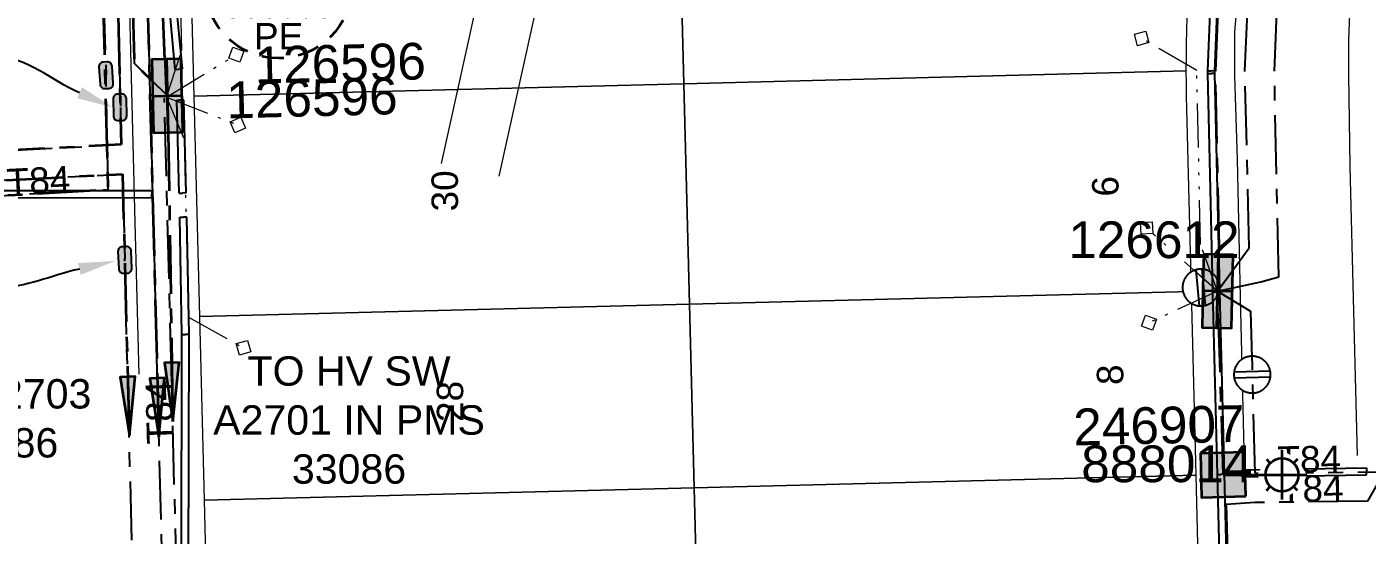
# Model space of a CAD drawing. Header units: metres. Extents: x 293418 to 294566, y 6233478 to 6234177.
# Drawn here: x 293901.6 to 293992.7, y 6233691.3 to 6233725.9 of the extents above; entities that cross this region are included whole.
import ezdxf
from ezdxf import colors
from ezdxf.entities.mleader import LeaderData, LeaderLine
from ezdxf.enums import TextEntityAlignment as Align
from ezdxf.math import Vec2, Vec3

# ---------------------------------------------------------------- set-up
doc = ezdxf.new("R2010")
doc.units = ezdxf.units.M
for name, pattern in [('Cable Exist UG', [7, 4, -1, 1, -1]), ('Dash', [5, 3, -2]), ('PHANTOMX2', [6.6, 3, -0.75, 0.2, -0.75, 0.2, -0.75, 0.2, -0.75])]:
    doc.linetypes.add(name, pattern=pattern)
doc.layers.get('0').update_dxf_attribs({"color": 6})
doc.layers.add('_User Miscellaneous1_Cons Lines', color=6, linetype='Continuous', lineweight=13, transparency=0.7)
doc.layers.add('_User Miscellaneous3_Roads', color=7, linetype='Continuous', lineweight=13, transparency=0.5)
for name, color, linetype, lineweight in [('_User_HV_Exist', 1, 'Continuous', 35), ('_User_LV_Exist', 5, 'Continuous', 35), ('_User_SL_Exist', 4, 'Continuous', 35), ('Cadastre Land Parcels_SP_EXT', 118, 'Continuous', 15), ('Mains_HV_EXT', 13, 'Continuous', 25), ('Mains_LV_EXT', 163, 'Continuous', 25), ('Mains_LV_SL_EXT', 135, 'Continuous', 25), ('Services_SP_EXT', 42, 'PHANTOMX2', 20)]:
    doc.layers.add(name, color=color, linetype=linetype, lineweight=lineweight)
for name, color, linetype in [('Duct_SP_EXT', 30, 'Continuous'), ('Equip_HV_EXT', 7, 'Continuous'), ('Equip_LV_EXT', 7, 'Continuous'), ('Equip_SP_SL_EXT', 7, 'Continuous'), ('Notes', 7, 'Continuous'), ('SupportsUG_SP_LV_EXT', 7, 'Continuous'), ('SupportsUG_SP_LV_SL_EXT', 7, 'Continuous')]:
    doc.layers.add(name, color=color, linetype=linetype)
doc.layers.add('Features_HIDE', color=1, linetype='Continuous', plot=False)
doc.styles.add('COLUMN_LABEL', font='arial.ttf', dxfattribs={"height": 2})
doc.styles.add('iecARIAL', font='arial.ttf', dxfattribs={"height": 2})
doc.styles.add('POLE_LABEL', font='arial.ttf', dxfattribs={"height": 2})
doc.styles.add('SL_LABEL', font='arial.ttf', dxfattribs={"height": 2})
doc.styles.get("Standard").update_dxf_attribs({"font": 'arial.ttf'})

# ---------------------------------------------------------------- blocks, each defined once
blk = doc.blocks.new('SL_LANTERN_EXT')
at = {"flags": 9}
for tag, p in [('LRATECODE', (-7.4, 0)), ('LOUTREACHVOCAB', (-7.2, 0)), ('LOUTREACH', (-7, 0)), ('LANTNUMBER', (-6.6, 0)), ('LNEW', (-6.4, 0)), ('LMASTVOCAB', (-6.2, 0)), ('LMAST', (-6, 0)), ('LLAMPVOCAB', (-5.8, 0)), ('LLAMP', (-5.6, 0)), ('LEXIST', (-5.4, 0)), ('LCHARGE3PERCENT', (-5.2, 0)), ('LCHARGE3', (-5, 0)), ('LCHARGE2PERCENT', (-4.8, 0)), ('LCHARGE2', (-4.6, 0)), ('LCHARGE1PERCENT', (-4.4, 0)), ('LCHARGE1', (-4.2, 0)), ('LCATEGORY', (-4, 0)), ('LBRACKETVOCAB', (-3.8, 0)), ('LBRACKET', (-3.6, 0)), ('LKINGHEIGHT', (-3.4, 0)), ('CREPLACE', (-3.2, 0)), ('CREMOVE', (-3, 0)), ('CNUMBER', (-2.8, 0)), ('CNEW', (-2.6, 0)), ('CEXIST', (-2.4, 0)), ('USAGE', (-2.2, 0)), ('STATE', (-2, 0)), ('OWNED_BY', (-1.8, 0)), ('ORIENTATION', (-1.6, 0)), ('OPERATING_VOLTAGE', (-1.4, 0)), ('NO_PHASES', (-1.2, 0)), ('LANTERN_TYPE', (-1, 0)), ('LANTERN_PURPOSE', (-0.8, 0)), ('CONTROL_TYPE', (-0.6, 0)), ('CONSTRUCTED_VOLTAGE', (-0.4, 0))]:
    blk.add_attdef(tag, text='', height=0.001, rotation=270, dxfattribs=at).set_placement(p, align=Align.MIDDLE_LEFT)
at = {"style": 'SL_LABEL', "flags": 9}
blk.add_attdef('STREET_CODE', text='', height=0.001, rotation=270, dxfattribs=at).set_placement((0.001, 0), align=Align.MIDDLE_LEFT)
at = {"flags": 1}
blk.add_attdef('Z', (0, 0), '', height=0.001, rotation=270, dxfattribs=at)
at = {"width": 0.9}
blk.add_attdef('LNUMBER', text='', height=1, dxfattribs=at).set_placement((7, -1), align=Align.MIDDLE_LEFT)
at = {"flags": 9}
for tag, p in [('LREMOVE', (0, -7.6)), ('LREPLACE', (0, -7.8)), ('LTYPE', (0, -8)), ('LTYPEVOCAB', (0, -8.2)), ('LEGEND', (0, -8.4)), ('SUBURB', (0, -8.6)), ('STREETNAME', (0, -8.8)), ('LOCATION', (0, -9)), ('NOTES', (0, -9.2)), ('MAINTAINED_BY', (0, -9.863))]:
    blk.add_attdef(tag, text='', height=0.001, dxfattribs=at).set_placement(p, align=Align.MIDDLE_LEFT)
blk.add_attdef('OPERATED_BY', (0, -9.607), '', height=0.001, dxfattribs=at)
at = {"layer": 'Features_HIDE', "width": 0.9}
blk.add_attdef('ASSET_NUM', text='', height=1, dxfattribs=at).set_placement((7, 1), align=Align.MIDDLE_LEFT)
blk.add_wipeout([(5.688, 0), (5.061, -1.061), (4, -1.688), (2.939, -1.061), (2.313, 0), (2.939, 1.061), (4, 1.687), (5.061, 1.061)])
for p, q in [((2.939, 1.061), (3.205, 0.795)), ((4, 1.687), (4, 0)), ((5.061, 1.061), (4.795, 0.795)), ((0, 0), (4, 0)), ((2.939, -1.061), (3.205, -0.795)), ((4, 0), (5.688, 0)), ((4, 0), (4, -1.688)), ((5.061, -1.061), (4.795, -0.795))]:
    blk.add_line(p, q)
blk.add_circle((4, 0), 1.125)
blk = doc.blocks.new('CCP_EXT')
at = {"flags": 9}
for tag, p in [('STATE', (0, -1.8)), ('USAGE', (0, -1.2)), ('LEGEND', (0, -1.4)), ('LIFE_SUPPORT', (0, -1.6)), ('NOTES', (0, -2))]:
    blk.add_attdef(tag, text='', height=0.2, dxfattribs=at).set_placement(p, align=Align.MIDDLE_LEFT)
blk.add_wipeout([(0, 0.566), (0.566, 0), (0, -0.566), (-0.566, 0)])
blk.add_lwpolyline([(-0.566, 0), (0, 0.566), (0.566, 0), (0, -0.566), (-0.566, 0)])
at = {"flags": 1}
blk.add_attdef('Z', (0, 0), '', height=0.2, dxfattribs=at)
at = {"flags": 9}
for tag, p in [('CCP_TYPE', (0, 0)), ('OPERATING_VOLTAGE', (0, -0.6)), ('ORIENTATION', (0, -0.8)), ('OWNED_BY', (0, -1)), ('CONSTRUCTED_VOLTAGE', (0, -0.2)), ('NO_PHASES', (0, -0.4))]:
    blk.add_attdef(tag, text='', height=0.2, dxfattribs=at).set_placement(p, align=Align.MIDDLE_LEFT)
blk = doc.blocks.new('LV_UG_LINKS_CLOSED_EXT')
at = {"layer": 'Equip_LV_EXT'}
for tag, flags, p in [('ACTUAL_STATUS', 9, (3, -2)), ('OPERATING_VOLTAGE', 9, (3, -2.6)), ('ORIENTATION', 9, (3, -2.8)), ('CONSTRUCTED_VOLTAGE', 9, (3, -2.2)), ('NO_PHASES', 9, (3, -2.4)), ('STATE', 9, (3, -3)), ('SWITCH_TYPE', 9, (3, -3.2)), ('USAGE', 9, (3, -3.4)), ('NOTES', 9, (3, -3.6)), ('TYPE', 9, (3, -4.6)), ('OWNED_BY', 9, (3, -3.8)), ('OPERATED_BY', 9, (3, -4)), ('MAINTAINED_BY', 9, (3, -4.2)), ('NUMBER_OF_PHASES', 9, (3, -4.4)), ('Z', 1, (3, -4.8))]:
    blk.add_attdef(tag, text='', height=0.2, dxfattribs=dict(at, flags=flags)).set_placement(p, align=Align.MIDDLE_LEFT)
blk.add_wipeout([(4, 1.25), (3.969, 1.25), (3.939, 1.248), (3.908, 1.247), (3.877, 1.244), (3.847, 1.241), (3.817, 1.236), (3.786, 1.232), (3.756, 1.226), (3.726, 1.22), (3.696, 1.213), (3.667, 1.205), (3.637, 1.196), (3.608, 1.187), (3.579, 1.177), (3.55, 1.166), (3.522, 1.155), (3.493, 1.143), (3.466, 1.13), (3.438, 1.117), (3.411, 1.102), (3.384, 1.088), (3.357, 1.072), (3.331, 1.056), (3.306, 1.039), (3.28, 1.022), (3.255, 1.004), (3.231, 0.985), (3.207, 0.966), (3.184, 0.947), (3.161, 0.926), (3.138, 0.905), (3.116, 0.884), (3.095, 0.862), (3.074, 0.839), (3.053, 0.816), (3.034, 0.793), (3.015, 0.769), (2.996, 0.745), (2.978, 0.72), (2.961, 0.694), (2.944, 0.669), (2.928, 0.643), (2.912, 0.616), (2.898, 0.589), (2.883, 0.562), (2.87, 0.534), (2.857, 0.507), (2.845, 0.478), (2.834, 0.45), (2.823, 0.421), (2.813, 0.392), (2.804, 0.363), (2.795, 0.333), (2.787, 0.304), (2.78, 0.274), (2.774, 0.244), (2.768, 0.214), (2.764, 0.183), (2.759, 0.153), (2.756, 0.123), (2.753, 0.092), (2.752, 0.061), (2.75, 0.031), (2.75, 0), (2.75, -0.031), (2.752, -0.061), (2.753, -0.092), (2.756, -0.123), (2.759, -0.153), (2.764, -0.183), (2.768, -0.214), (2.774, -0.244), (2.78, -0.274), (2.787, -0.304), (2.795, -0.333), (2.804, -0.363), (2.813, -0.392), (2.823, -0.421), (2.834, -0.45), (2.845, -0.478), (2.857, -0.507), (2.87, -0.534), (2.883, -0.562), (2.898, -0.589), (2.912, -0.616), (2.928, -0.643), (2.944, -0.669), (2.961, -0.694), (2.978, -0.72), (2.996, -0.745), (3.015, -0.769), (3.034, -0.793), (3.053, -0.816), (3.074, -0.839), (3.095, -0.862), (3.116, -0.884), (3.138, -0.905), (3.161, -0.926), (3.184, -0.947), (3.207, -0.966), (3.231, -0.985), (3.255, -1.004), (3.28, -1.022), (3.306, -1.039), (3.331, -1.056), (3.357, -1.072), (3.384, -1.088), (3.411, -1.102), (3.438, -1.117), (3.466, -1.13), (3.493, -1.143), (3.522, -1.155), (3.55, -1.166), (3.579, -1.177), (3.608, -1.187), (3.637, -1.196), (3.667, -1.205), (3.696, -1.213), (3.726, -1.22), (3.756, -1.226), (3.786, -1.232), (3.817, -1.236), (3.847, -1.241), (3.877, -1.244), (3.908, -1.247), (3.939, -1.248), (3.969, -1.25), (4, -1.25), (4.031, -1.25), (4.061, -1.248), (4.092, -1.247), (4.123, -1.244), (4.153, -1.241), (4.183, -1.236), (4.214, -1.232), (4.244, -1.226), (4.274, -1.22), (4.304, -1.213), (4.333, -1.205), (4.363, -1.196), (4.392, -1.187), (4.421, -1.177), (4.45, -1.166), (4.478, -1.155), (4.507, -1.143), (4.534, -1.13), (4.562, -1.117), (4.589, -1.102), (4.616, -1.088), (4.643, -1.072), (4.669, -1.056), (4.694, -1.039), (4.72, -1.022), (4.745, -1.004), (4.769, -0.985), (4.793, -0.966), (4.816, -0.947), (4.839, -0.926), (4.862, -0.905), (4.884, -0.884), (4.905, -0.862), (4.926, -0.839), (4.947, -0.816), (4.966, -0.793), (4.985, -0.769), (5.004, -0.745), (5.022, -0.72), (5.039, -0.694), (5.056, -0.669), (5.072, -0.643), (5.088, -0.616), (5.102, -0.589), (5.117, -0.562), (5.13, -0.534), (5.143, -0.507), (5.155, -0.478), (5.166, -0.45), (5.177, -0.421), (5.187, -0.392), (5.196, -0.363), (5.205, -0.333), (5.213, -0.304), (5.22, -0.274), (5.226, -0.244), (5.232, -0.214), (5.236, -0.183), (5.241, -0.153), (5.244, -0.123), (5.247, -0.092), (5.248, -0.061), (5.25, -0.031), (5.25, 0), (5.25, 0.031), (5.248, 0.061), (5.247, 0.092), (5.244, 0.123), (5.241, 0.153), (5.236, 0.183), (5.232, 0.214), (5.226, 0.244), (5.22, 0.274), (5.213, 0.304), (5.205, 0.333), (5.196, 0.363), (5.187, 0.392), (5.177, 0.421), (5.166, 0.45), (5.155, 0.478), (5.143, 0.507), (5.13, 0.534), (5.117, 0.562), (5.102, 0.589), (5.088, 0.616), (5.072, 0.643), (5.056, 0.669), (5.039, 0.694), (5.022, 0.72), (5.004, 0.745), (4.985, 0.769), (4.966, 0.793), (4.947, 0.816), (4.926, 0.839), (4.905, 0.862), (4.884, 0.884), (4.862, 0.905), (4.839, 0.926), (4.816, 0.947), (4.793, 0.966), (4.769, 0.985), (4.745, 1.004), (4.72, 1.022), (4.694, 1.039), (4.669, 1.056), (4.643, 1.072), (4.616, 1.088), (4.589, 1.102), (4.562, 1.117), (4.534, 1.13), (4.507, 1.143), (4.478, 1.155), (4.45, 1.166), (4.421, 1.177), (4.392, 1.187), (4.363, 1.196), (4.333, 1.205), (4.304, 1.213), (4.274, 1.22), (4.244, 1.226), (4.214, 1.232), (4.183, 1.236), (4.153, 1.241), (4.123, 1.244), (4.092, 1.247), (4.061, 1.248), (4.031, 1.25)]).dxf.layer = 'Equip_LV_EXT'
for p, q in [((3.792, 1.232), (3.792, -1.232)), ((4.208, 1.232), (4.208, -1.232))]:
    blk.add_line(p, q, dxfattribs=at)
at = {"layer": 'Equip_LV_EXT', "flags": 128}
blk.add_lwpolyline([(4, 1.25), (3.969, 1.25), (3.939, 1.248), (3.908, 1.247), (3.877, 1.244), (3.847, 1.241), (3.817, 1.236), (3.786, 1.232), (3.756, 1.226), (3.726, 1.22), (3.696, 1.213), (3.667, 1.205), (3.637, 1.196), (3.608, 1.187), (3.579, 1.177), (3.55, 1.166), (3.522, 1.155), (3.493, 1.143), (3.466, 1.13), (3.438, 1.117), (3.411, 1.102), (3.384, 1.088), (3.357, 1.072), (3.331, 1.056), (3.306, 1.039), (3.28, 1.022), (3.255, 1.004), (3.231, 0.985), (3.207, 0.966), (3.184, 0.947), (3.161, 0.926), (3.138, 0.905), (3.116, 0.884), (3.095, 0.862), (3.074, 0.839), (3.053, 0.816), (3.034, 0.793), (3.015, 0.769), (2.996, 0.745), (2.978, 0.72), (2.961, 0.694), (2.944, 0.669), (2.928, 0.643), (2.912, 0.616), (2.898, 0.589), (2.883, 0.562), (2.87, 0.534), (2.857, 0.507), (2.845, 0.478), (2.834, 0.45), (2.823, 0.421), (2.813, 0.392), (2.804, 0.363), (2.795, 0.333), (2.787, 0.304), (2.78, 0.274), (2.774, 0.244), (2.768, 0.214), (2.764, 0.183), (2.759, 0.153), (2.756, 0.123), (2.753, 0.092), (2.752, 0.061), (2.75, 0.031), (2.75, 0), (2.75, -0.031), (2.752, -0.061), (2.753, -0.092), (2.756, -0.123), (2.759, -0.153), (2.764, -0.183), (2.768, -0.214), (2.774, -0.244), (2.78, -0.274), (2.787, -0.304), (2.795, -0.333), (2.804, -0.363), (2.813, -0.392), (2.823, -0.421), (2.834, -0.45), (2.845, -0.478), (2.857, -0.507), (2.87, -0.534), (2.883, -0.562), (2.898, -0.589), (2.912, -0.616), (2.928, -0.643), (2.944, -0.669), (2.961, -0.694), (2.978, -0.72), (2.996, -0.745), (3.015, -0.769), (3.034, -0.793), (3.053, -0.816), (3.074, -0.839), (3.095, -0.862), (3.116, -0.884), (3.138, -0.905), (3.161, -0.926), (3.184, -0.947), (3.207, -0.966), (3.231, -0.985), (3.255, -1.004), (3.28, -1.022), (3.306, -1.039), (3.331, -1.056), (3.357, -1.072), (3.384, -1.088), (3.411, -1.102), (3.438, -1.117), (3.466, -1.13), (3.493, -1.143), (3.522, -1.155), (3.55, -1.166), (3.579, -1.177), (3.608, -1.187), (3.637, -1.196), (3.667, -1.205), (3.696, -1.213), (3.726, -1.22), (3.756, -1.226), (3.786, -1.232), (3.817, -1.236), (3.847, -1.241), (3.877, -1.244), (3.908, -1.247), (3.939, -1.248), (3.969, -1.25), (4, -1.25), (4.031, -1.25), (4.061, -1.248), (4.092, -1.247), (4.123, -1.244), (4.153, -1.241), (4.183, -1.236), (4.214, -1.232), (4.244, -1.226), (4.274, -1.22), (4.304, -1.213), (4.333, -1.205), (4.363, -1.196), (4.392, -1.187), (4.421, -1.177), (4.45, -1.166), (4.478, -1.155), (4.507, -1.143), (4.534, -1.13), (4.562, -1.117), (4.589, -1.102), (4.616, -1.088), (4.643, -1.072), (4.669, -1.056), (4.694, -1.039), (4.72, -1.022), (4.745, -1.004), (4.769, -0.985), (4.793, -0.966), (4.816, -0.947), (4.839, -0.926), (4.862, -0.905), (4.884, -0.884), (4.905, -0.862), (4.926, -0.839), (4.947, -0.816), (4.966, -0.793), (4.985, -0.769), (5.004, -0.745), (5.022, -0.72), (5.039, -0.694), (5.056, -0.669), (5.072, -0.643), (5.088, -0.616), (5.102, -0.589), (5.117, -0.562), (5.13, -0.534), (5.143, -0.507), (5.155, -0.478), (5.166, -0.45), (5.177, -0.421), (5.187, -0.392), (5.196, -0.363), (5.205, -0.333), (5.213, -0.304), (5.22, -0.274), (5.226, -0.244), (5.232, -0.214), (5.236, -0.183), (5.241, -0.153), (5.244, -0.123), (5.247, -0.092), (5.248, -0.061), (5.25, -0.031), (5.25, 0), (5.25, 0.031), (5.248, 0.061), (5.247, 0.092), (5.244, 0.123), (5.241, 0.153), (5.236, 0.183), (5.232, 0.214), (5.226, 0.244), (5.22, 0.274), (5.213, 0.304), (5.205, 0.333), (5.196, 0.363), (5.187, 0.392), (5.177, 0.421), (5.166, 0.45), (5.155, 0.478), (5.143, 0.507), (5.13, 0.534), (5.117, 0.562), (5.102, 0.589), (5.088, 0.616), (5.072, 0.643), (5.056, 0.669), (5.039, 0.694), (5.022, 0.72), (5.004, 0.745), (4.985, 0.769), (4.966, 0.793), (4.947, 0.816), (4.926, 0.839), (4.905, 0.862), (4.884, 0.884), (4.862, 0.905), (4.839, 0.926), (4.816, 0.947), (4.793, 0.966), (4.769, 0.985), (4.745, 1.004), (4.72, 1.022), (4.694, 1.039), (4.669, 1.056), (4.643, 1.072), (4.616, 1.088), (4.589, 1.102), (4.562, 1.117), (4.534, 1.13), (4.507, 1.143), (4.478, 1.155), (4.45, 1.166), (4.421, 1.177), (4.392, 1.187), (4.363, 1.196), (4.333, 1.205), (4.304, 1.213), (4.274, 1.22), (4.244, 1.226), (4.214, 1.232), (4.183, 1.236), (4.153, 1.241), (4.123, 1.244), (4.092, 1.247), (4.061, 1.248), (4.031, 1.25)], close=True, dxfattribs=at)
blk = doc.blocks.new('PILLAR_EXT')
blk.add_hatch(color=256).paths.add_polyline_path([(-2.5, 1), (-2.5, -1), (2.5, -1), (2.5, 1)])
for p, q in [((0, 1), (0, -1)), ((-2.5, 0), (2.5, 0))]:
    blk.add_line(p, q)
at = {"ltscale": 10}
blk.add_line((2.5, 0), (-2.5, 0), dxfattribs=at)
blk.add_lwpolyline([(-2.5, -1), (-1.25, -1), (1.25, -1), (2.5, -1), (2.5, 1), (-2.5, 1)], close=True)
at = {"width": 0.9, "flags": 8}
blk.add_attdef('ASSET_NUM', text='', height=2, rotation=90, dxfattribs=at).set_placement((-2, 4), align=Align.MIDDLE_LEFT)
for tag, p, flags in [('OWNED_BY', (0, -0.2), 9), ('STATE', (0, -0.4), 9), ('SUPPORT_TYPE', (0, -0.6), 9), ('USAGE', (0, -0.8), 9), ('LEGEND', (0, -1), 9), ('STREETNAME', (0, -1.8), 9), ('SUBURB', (0, -2), 1), ('LOCATION', (0, -1.2), 9), ('NOTES', (0, -1.4), 9), ('PARENT', (0, -1.6), 9)]:
    blk.add_attdef(tag, p, '', height=0.2, dxfattribs=dict(flags=flags))
blk = doc.blocks.new('HV_STJ_EXT')
h = blk.add_hatch(color=256)
edge = h.paths.add_edge_path()
edge.add_ellipse((-0.586, 0.131), major_axis=(0.226, 0.226), ratio=1, start_angle=44.99996, end_angle=135)
edge.add_line((-0.906, 0.131), (-0.906, -0.131))
edge.add_ellipse((-0.586, -0.131), major_axis=(0.226, 0.226), ratio=1, start_angle=134.99996, end_angle=225)
edge.add_line((-0.586, -0.451), (0.586, -0.451))
edge.add_ellipse((0.586, -0.131), major_axis=(-0.226, 0.226), ratio=1, start_angle=134.99996, end_angle=225)
edge.add_line((0.906, -0.131), (0.906, 0.131))
edge.add_ellipse((0.586, 0.131), major_axis=(-0.226, 0.226), ratio=1, start_angle=224.99996, end_angle=315)
edge.add_line((0.586, 0.451), (-0.586, 0.451))
blk.add_lwpolyline([(-0.906, 0.131), (-0.906, -0.131, 0.414214), (-0.586, -0.451), (0.586, -0.451, 0.414214), (0.906, -0.131), (0.906, 0.131, 0.414214), (0.586, 0.451), (-0.586, 0.451, 0.414214)], format="xyb", close=True)
for tag, flags, p in [('ORIENTATION', 9, (1.5, 0)), ('Z', 1, (1.5, -0.8)), ('USAGE', 9, (1.5, -0.2)), ('LEGEND', 9, (1.5, -0.4)), ('NOTES', 9, (1.5, -0.6))]:
    blk.add_attdef(tag, text='', height=0.2, dxfattribs=dict(flags=flags)).set_placement(p, align=Align.MIDDLE_LEFT)
blk = doc.blocks.new('*U529')
h = blk.add_hatch(color=256)
h.dxf.hatch_style = 1
h.paths.add_polyline_path([(0.122, -3.998), (0.5, 0.015), (-0.5, -0.015)])
blk.add_line((0.015, -0.5), (0.122, -3.998))
at = {"flags": 128}
blk.add_lwpolyline([(0.122, -3.998), (0.5, 0.015), (-0.5, -0.015)], close=True, dxfattribs=at)
blk.add_circle((0, 0), 0.0001)
blk = doc.blocks.new('*U530')
h = blk.add_hatch(color=256)
h.dxf.hatch_style = 1
h.paths.add_polyline_path([(0.123, -3.998), (0.5, 0.015), (-0.5, -0.015)])
blk.add_line((0.015, -0.5), (0.123, -3.998))
at = {"flags": 128}
blk.add_lwpolyline([(0.123, -3.998), (0.5, 0.015), (-0.5, -0.015)], close=True, dxfattribs=at)
blk.add_circle((0, 0), 0.0001)
blk = doc.blocks.new('LV_STJ_EXT')
h = blk.add_hatch(color=256)
edge = h.paths.add_edge_path()
edge.add_ellipse((-0.586, 0.131), major_axis=(0.226, 0.226), ratio=1, start_angle=44.99996, end_angle=135)
edge.add_line((-0.906, 0.131), (-0.906, -0.131))
edge.add_ellipse((-0.586, -0.131), major_axis=(0.226, 0.226), ratio=1, start_angle=134.99996, end_angle=225)
edge.add_line((-0.586, -0.451), (0.586, -0.451))
edge.add_ellipse((0.586, -0.131), major_axis=(-0.226, 0.226), ratio=1, start_angle=134.99996, end_angle=225)
edge.add_line((0.906, -0.131), (0.906, 0.131))
edge.add_ellipse((0.586, 0.131), major_axis=(-0.226, 0.226), ratio=1, start_angle=224.99996, end_angle=315)
edge.add_line((0.586, 0.451), (-0.586, 0.451))
blk.add_lwpolyline([(-0.906, 0.131), (-0.906, -0.131, 0.414214), (-0.586, -0.451), (0.586, -0.451, 0.414214), (0.906, -0.131), (0.906, 0.131, 0.414214), (0.586, 0.451), (-0.586, 0.451, 0.414214)], format="xyb", close=True)
at = {"flags": 1}
blk.add_attdef('Z', (0, 0), '', height=0.2, dxfattribs=at)
at = {"flags": 9}
for tag, p in [('ORIENTATION', (0, 0)), ('USAGE', (0, -0.2)), ('LEGEND', (0, -0.4)), ('NOTES', (0, -0.6))]:
    blk.add_attdef(tag, text='', height=0.2, dxfattribs=at).set_placement(p, align=Align.MIDDLE_LEFT)
blk = doc.blocks.new('COLUMN_EXT')
blk.add_hatch(color=256).paths.add_polyline_path([(1.5, -1.5), (1.5, 1.5), (-1.5, 1.5), (-1.5, -1.5)])
blk.add_lwpolyline([(1.5, 1.5), (-1.5, 1.5), (-1.5, -1.5), (1.5, -1.5)], close=True)
at = {"flags": 9}
for tag, p in [('SUBURB', (-1.813, 1.8)), ('NOTES', (-1.813, 2)), ('STREETNAME', (-1.813, 1.6)), ('LOCATION', (-1.813, 1.4)), ('LEGEND', (-1.813, 1.2)), ('USAGE', (-1.813, 1)), ('COLUMN_TYPE', (-1.813, 0.4)), ('OWNED_BY', (-1.813, 0.6)), ('STATE', (-1.813, 0.8))]:
    blk.add_attdef(tag, text='', height=0.2, rotation=180, dxfattribs=at).set_placement(p, align=Align.MIDDLE_LEFT)
at = {"flags": 1}
blk.add_attdef('Z', (-1.813, 2.351), '', height=0.2, rotation=180, dxfattribs=at)
at = {"flags": 9}
for tag, style, p in [('STRUCTURE_PLANT_NUMBER', 'POLE_LABEL', (-1.813, -0.031)), ('STREET_CODE', 'COLUMN_LABEL', (-1.813, 0.2))]:
    blk.add_attdef(tag, text='', height=0.2, rotation=180, dxfattribs=dict(at, style=style)).set_placement(p, align=Align.MIDDLE_LEFT)
at = {"style": 'COLUMN_LABEL', "width": 0.9, "flags": 8}
blk.add_attdef('ASSET_NUM', text='', height=2, rotation=270, dxfattribs=at).set_placement((2, -4), align=Align.MIDDLE_LEFT)
blk = doc.blocks.new('*U513')
h = blk.add_hatch(color=256)
h.dxf.hatch_style = 1
h.paths.add_polyline_path([(0.08, -3.999), (0.5, 0.01), (-0.5, -0.01)])
blk.add_line((0.01, -0.5), (0.08, -3.999))
at = {"flags": 128}
blk.add_lwpolyline([(0.08, -3.999), (0.5, 0.01), (-0.5, -0.01)], close=True, dxfattribs=at)
blk.add_circle((0, 0), 0.0001)
blk = doc.blocks.new('*U352')
at = {"linetype": 'Dash', "ltscale": 0.5}
blk.add_circle((0, 0), 5, dxfattribs=at)
at = {"insert": (0, -2.6), "char_height": 1.8, "attachment_point": 2}
blk.add_mtext('PE', dxfattribs=at)
at = {"width": 0.8}
blk.add_attdef('SNUMBER', text='', height=1.8, dxfattribs=at).set_placement((0, 0.5), align=Align.CENTER)
at = {"flags": 1}
blk.add_attdef('Z', (0, 0), '', height=0.2, dxfattribs=at)
at = {"width": 0.8}
blk.add_attdef('CNUMBER', text='', height=1.8, dxfattribs=at).set_placement((0, -0.25), align=Align.TOP_CENTER)

msp = doc.modelspace()

# ---------------------------------------------------------------- linework, layer by layer
at = {"layer": '_User Miscellaneous1_Cons Lines', "flags": 128}
msp.add_lwpolyline([(293846.17, 6233845.31, 0), (293842.01, 6233849.493)], format="xyb", dxfattribs=at)
for points in [[(293934.227, 6233736.946), (293929.742, 6233716.635)], [(293938.133, 6233736.083), (293933.648, 6233715.772)]]:
    msp.add_lwpolyline(points, dxfattribs=at)
at = {"layer": '_User Miscellaneous3_Roads'}
for p, q in [((293983.717, 6233725.595, 102.86), (293984.592, 6233736.666, 102.971)), ((293908.677, 6233722.48, 103.723), (293908.4, 6233732.682, 104.131)), ((293991.693, 6233731.571, 102.925), (293991.447, 6233725.067, 102.851)), ((293983.709, 6233722.602, 102.792), (293983.717, 6233725.595, 102.86)), ((293991.447, 6233725.067, 102.851), (293991.446, 6233722.67, 102.783)), ((293908.927, 6233712.607, 103.342), (293908.677, 6233722.48, 103.723)), ((293983.883, 6233716.899, 102.672), (293983.709, 6233722.602, 102.792)), ((293991.446, 6233722.67, 102.783), (293991.531, 6233716.431, 102.665)), ((293984.084, 6233707.535, 102.424), (293983.883, 6233716.899, 102.672)), ((293991.531, 6233716.431, 102.665), (293991.784, 6233706.589, 102.389)), ((293909.204, 6233702.289, 102.922), (293908.927, 6233712.607, 103.342)), ((293984.344, 6233697.146, 102.073), (293984.084, 6233707.535, 102.424)), ((293991.784, 6233706.589, 102.389), (293992.032, 6233696.764, 102.03))]:
    msp.add_line(p, q, dxfattribs=at)
at = {"layer": '_User_HV_Exist', "linetype": 'Cable Exist UG', "flags": 128}
msp.add_lwpolyline([(293820.017, 6233719.456), (293833.63, 6233733.031), (293842.553, 6233733.025, 0.20274), (293880.766, 6233714.85, 0.00622), (293892.353, 6233715.098), (293908.061, 6233715.909), (293908.467, 6233700.054)], format="xyb", dxfattribs=at)
at = {"layer": '_User_LV_Exist', "linetype": 'Cable Exist UG', "flags": 128}
msp.add_lwpolyline([(293911.926, 6233753.826, 0.060031), (293910.493, 6233735.771), (293908.501, 6233735.587), (293908.87, 6233723.435), (293910.097, 6233722.232)], format="xyb", dxfattribs=at)
msp.add_lwpolyline([(293911.175, 6233718.761), (293911.463, 6233699.577)], dxfattribs=at)
at = {"layer": '_User_SL_Exist', "linetype": 'Cable Exist UG', "flags": 128}
msp.add_lwpolyline([(293910.946, 6233723.707), (293910.584, 6233732.401)], dxfattribs=at)
at = {"layer": 'Cadastre Land Parcels_SP_EXT', "linetype": 'Continuous'}
for points in [[(293980.406, 6233722.925), (293980.409, 6233723.849), (293980.42, 6233724.772), (293980.439, 6233725.694), (293980.465, 6233726.618), (293980.5, 6233727.54), (293980.542, 6233728.463), (293980.593, 6233729.384), (293980.651, 6233730.306), (293980.717, 6233731.227), (293980.792, 6233732.147), (293980.874, 6233733.066), (293980.964, 6233733.985), (293981.062, 6233734.904), (293961.443, 6233741.173), (293945.631, 6233746.225), (293945.926, 6233734.559), (293946.243, 6233722.06), (293980.406, 6233722.925)], [(293946.243, 6233722.06), (293945.926, 6233734.559), (293912.594, 6233733.714), (293912.91, 6233721.217), (293946.243, 6233722.06)], [(293980.755, 6233707.928), (293980.44, 6233720.34), (293980.422, 6233721.202), (293980.411, 6233722.063), (293980.406, 6233722.925), (293946.243, 6233722.06), (293946.622, 6233707.064), (293980.755, 6233707.928)], [(293946.622, 6233707.064), (293946.243, 6233722.06), (293912.91, 6233721.217), (293913.289, 6233706.221), (293946.622, 6233707.064)], [(293981.07, 6233695.43), (293980.755, 6233707.928), (293946.622, 6233707.064), (293946.938, 6233694.567), (293981.07, 6233695.43)], [(293946.938, 6233694.567), (293946.622, 6233707.064), (293913.289, 6233706.221), (293913.605, 6233693.724), (293946.938, 6233694.567)], [(293981.449, 6233680.433), (293981.07, 6233695.43), (293946.938, 6233694.567), (293947.317, 6233679.57), (293981.449, 6233680.433)], [(293947.317, 6233679.57), (293946.938, 6233694.567), (293913.605, 6233693.724), (293913.984, 6233678.728), (293947.317, 6233679.57)]]:
    msp.add_lwpolyline(points, close=True, dxfattribs=at)
at = {"layer": 'Duct_SP_EXT'}
for p, q in [((293911.654, 6233723.034), (293910.651, 6233733.774)), ((293912.132, 6233723.078), (293911.129, 6233733.819)), ((293981.864, 6233722.927), (293982.087, 6233728.26)), ((293982.345, 6233722.923), (293982.567, 6233728.24)), ((293911.654, 6233723.034), (293911.893, 6233723.056)), ((293912.132, 6233723.078), (293911.893, 6233723.056)), ((293981.869, 6233722.743), (293981.864, 6233722.927)), ((293981.864, 6233722.927), (293982.105, 6233722.925)), ((293981.869, 6233722.743), (293982.109, 6233722.748)), ((293982.345, 6233722.923), (293982.105, 6233722.925)), ((293982.349, 6233722.754), (293982.109, 6233722.748)), ((293982.349, 6233722.754), (293982.345, 6233722.923)), ((293911.751, 6233720.931), (293911.991, 6233720.937)), ((293911.907, 6233714.611), (293911.751, 6233720.931)), ((293912.231, 6233720.943), (293911.991, 6233720.937)), ((293912.387, 6233714.623), (293912.231, 6233720.943)), ((293892.477, 6233714.785), (293910.049, 6233714.782)), ((293892.481, 6233714.305), (293910.049, 6233714.302)), ((293910.049, 6233714.782), (293910.049, 6233714.542)), ((293910.049, 6233714.302), (293910.049, 6233714.542)), ((293911.907, 6233714.611), (293912.147, 6233714.617)), ((293912.387, 6233714.623), (293912.147, 6233714.617)), ((293911.96, 6233712.97), (293912.2, 6233712.974)), ((293912.107, 6233704.983), (293911.96, 6233712.97)), ((293912.44, 6233712.978), (293912.2, 6233712.974)), ((293912.587, 6233704.987), (293912.44, 6233712.978)), ((293912.054, 6233678.594), (293912.107, 6233704.983)), ((293912.107, 6233704.983), (293912.347, 6233704.985)), ((293912.587, 6233704.987), (293912.347, 6233704.985)), ((293912.534, 6233678.593), (293912.587, 6233704.987)), ((293982.529, 6233695.47), (293982.768, 6233695.476)), ((293982.529, 6233695.47), (293982.768, 6233695.476)), ((293982.909, 6233680.478), (293982.529, 6233695.47)), ((293983.008, 6233695.482), (293982.768, 6233695.476)), ((293983.008, 6233695.482), (293982.768, 6233695.476)), ((293983.389, 6233680.491), (293983.008, 6233695.482)), ((293984.206, 6233695.79), (293992.653, 6233695.917)), ((293984.206, 6233695.79), (293984.209, 6233695.55)), ((293984.213, 6233695.31), (293984.209, 6233695.55)), ((293984.213, 6233695.31), (293992.66, 6233695.437)), ((293992.653, 6233695.917), (293992.656, 6233695.677)), ((293992.66, 6233695.437), (293992.656, 6233695.677))]:
    msp.add_line(p, q, dxfattribs=at)
at = {"layer": 'Mains_HV_EXT', "linetype": 'Cable Exist UG'}
for points in [[(293698.113, 6233549.025), (293697.766, 6233550.641), (293702.776, 6233559.944), (293702.776, 6233559.944), (293717.575, 6233551.927), (293728.142, 6233572.449), (293728.142, 6233572.449), (293728.874, 6233573.897), (293750.544, 6233613.971), (293782.709, 6233673.317), (293788.661, 6233684.311), (293790.924, 6233688.49), (293799.664, 6233701.468), (293812.232, 6233714.551), (293832.581, 6233734.883), (293843.559, 6233734.865), (293844.158, 6233734.191), (293844.158, 6233734.191, 0.201406), (293880.82, 6233716.842), (293880.82, 6233716.842), (293883.201, 6233716.849), (293892.304, 6233717.093), (293907.962, 6233717.911), (293907.939, 6233720.443)], [(293698.125, 6233548.648), (293699.888, 6233549.163), (293704.223, 6233556.886), (293704.223, 6233556.886), (293718.726, 6233549.026), (293730.626, 6233572.971), (293730.626, 6233572.971), (293752.296, 6233613.019), (293784.478, 6233672.358), (293790.433, 6233683.351), (293792.648, 6233687.447), (293801.246, 6233700.196), (293813.681, 6233713.137), (293833.63, 6233733.031), (293842.553, 6233733.025), (293842.553, 6233733.025, 0.20274), (293880.766, 6233714.85), (293880.766, 6233714.85), (293883.205, 6233714.855), (293883.205, 6233714.855), (293892.353, 6233715.098), (293908.061, 6233715.909), (293908.222, 6233710.108)]]:
    msp.add_lwpolyline(points, format="xyb", dxfattribs=at)
at = {"layer": 'Mains_LV_EXT', "linetype": 'Cable Exist UG'}
for points in [[(293911.112, 6233721.235), (293908.87, 6233723.435), (293908.87, 6233723.435), (293908.608, 6233733.651), (293908.608, 6233733.651, -0.00624), (293908.501, 6233735.587), (293908.501, 6233735.587), (293910.493, 6233735.771), (293910.493, 6233735.771, -0.069682), (293912.556, 6233756.667)], [(293880.618, 6233713.738), (293883.668, 6233713.717), (293883.668, 6233713.717, -0.002459), (293889.743, 6233713.825), (293889.743, 6233713.825), (293891.317, 6233715.677), (293893.716, 6233715.804), (293894.745, 6233714.154), (293907.087, 6233714.859), (293907.087, 6233714.859), (293906.944, 6233722.636)]]:
    msp.add_lwpolyline(points, format="xyb", dxfattribs=at)
for points in [[(293912.47, 6233666.235), (293910.28, 6233667.673), (293910.28, 6233667.673), (293909.951, 6233680.672), (293911.944, 6233680.786), (293911.944, 6233680.786), (293910.912, 6233721.068)], [(293993.878, 6233695.686), (293992.722, 6233693.649), (293992.722, 6233693.649), (293985.087, 6233693.562), (293983.117, 6233693.43), (293983.117, 6233693.43), (293983.449, 6233680.493), (293983.767, 6233667.995)]]:
    msp.add_lwpolyline(points, dxfattribs=at)
at = {"layer": 'Mains_LV_SL_EXT', "linetype": 'Cable Exist UG'}
msp.add_lwpolyline([(293911.053, 6233721.141), (293910.524, 6233733.848)], dxfattribs=at)

# ---------------------------------------------------------------- block references
at = {"layer": '_User_HV_Exist'}
for name, p in [('*U529', (293908.414, 6233702.114)), ('*U530', (293910.42, 6233702.021))]:
    msp.add_blockref(name, p, dxfattribs=at)
at = {"layer": '_User_LV_Exist', "linetype": 'Cable Exist UG'}
msp.add_blockref('*U513', (293911.41, 6233703.077), dxfattribs=at)
at = {"layer": 'Equip_HV_EXT'}
for p, rotation in [((293907.885, 6233720.454), 91.29392378112348), ((293908.229, 6233710.068), 92.26094372058824)]:
    msp.add_blockref('HV_STJ_EXT', p, dxfattribs=dict(at, rotation=rotation))
at = {"layer": 'Equip_LV_EXT', "rotation": 274.2151696976118}
msp.add_blockref('LV_STJ_EXT', (293906.944, 6233722.636), dxfattribs=at)

# ---------------------------------------------------------------- texts
at = {"layer": '_User_HV_Exist', "insert": (293894.612, 6233699.275), "char_height": 2, "attachment_point": 5}
msp.add_mtext_dynamic_manual_height_columns('TO HV SW A2703 IN PMS 33086', width=24.52845, gutter_width=12.5, heights=[0], dxfattribs=at)
at = {"layer": 'Features_HIDE'}
for s, rotation, p in [('30', 90.25578, (293930.883, 6233713.37)), ('6', 90.25693, (293975.801, 6233714.379)), ('8', 90.25693, (293976.124, 6233701.559)), ('28', 90.25693, (293931.24, 6233699.042))]:
    msp.add_text(s, height=1.8, rotation=rotation, dxfattribs=at).set_placement(p)
at = {"layer": 'Mains_LV_EXT'}
for rotation, p in [(2.89678, (293900.226, 6233714.456)), (91.44919, (293911.525, 6233697.548)), (0.68746, (293986.61, 6233695.584)), (0.68746, (293986.781, 6233693.586))]:
    msp.add_text('T84', height=1.8, rotation=rotation, dxfattribs=at).set_placement(p)

# ---------------------------------------------------------------- leaders
at = {"layer": '_User_HV_Exist'}
ml = msp.add_multileader_mtext('Standard', dxfattribs=at)
ml.set_content('EXISTING STJ', color=256)
ml.set_leader_properties()
ml.build(insert=Vec2(0, 0))
ml.multileader.update_dxf_attribs({"leader_type": 2, "has_text_frame": 1, "text_left_attachment_type": 2, "text_right_attachment_type": 2, "dogleg_length": 0.01, "arrow_head_size": 2.5})
ctx = ml.context
ctx.base_point, ctx.char_height, ctx.arrow_head_size, ctx.landing_gap_size, ctx.plane_origin = Vec3(293879.166, 6233723.879), 2, 2.5, 1, Vec3(293907.033, 6233723.556)
ctx.left_attachment, ctx.right_attachment, ctx.text_align_type = 2, 2, 2
notes = []
notes.append((ctx, [(0, (1, 1, 0), (293899.522, 6233723.879), (-1, 0), 0.01, [(0, [(293907.434, 6233720.444)], 0, [])])]))
ctx.mtext.insert, ctx.mtext.alignment, ctx.mtext.flow_direction = Vec3(293898.512, 6233724.913), 3, 5
ml = msp.add_multileader_mtext('Standard', dxfattribs=at)
ml.set_content('EXISTING STJ', color=256)
ml.set_leader_properties()
ml.build(insert=Vec2(0, 0))
ml.multileader.update_dxf_attribs({"leader_type": 2, "has_text_frame": 1, "text_left_attachment_type": 2, "text_right_attachment_type": 2, "dogleg_length": 0.01, "arrow_head_size": 2.5})
ctx = ml.context
ctx.base_point, ctx.char_height, ctx.arrow_head_size, ctx.landing_gap_size, ctx.plane_origin = Vec3(293879.183, 6233708.173), 2, 2.5, 1, Vec3(293910.079, 6233705.591)
ctx.left_attachment, ctx.right_attachment, ctx.text_align_type = 2, 2, 2
notes.append((ctx, [(0, (1, 1, 0), (293899.539, 6233708.173), (-1, 0), 0.01, [(0, [(293907.566, 6233710)], 0, [])])]))
ctx.mtext.insert, ctx.mtext.alignment, ctx.mtext.flow_direction = Vec3(293898.529, 6233709.207), 3, 5
for ctx, leaders in notes:
    for number, flags, end, landing, length, lines in leaders:
        leader = LeaderData()
        leader.index, (leader.has_last_leader_line, leader.has_dogleg_vector, leader.attachment_direction) = number, flags
        leader.last_leader_point, leader.dogleg_vector, leader.dogleg_length = Vec3(end), Vec3(landing), length
        for number, points, colour, breaks in lines:
            line = LeaderLine()
            line.index, line.vertices, line.color, line.breaks = number, Vec3.list(points), colors.encode_raw_color(colour), breaks
            leader.lines.append(line)
        ctx.leaders.append(leader)

# ---------------------------------------------------------------- next in the draw order: block references
at = {"layer": 'Equip_LV_EXT'}
for p, rotation in [((293985.38, 6233708.562), 185.3624985566464), ((293984.79, 6233706.262), 271.4492715585735)]:
    msp.add_blockref('LV_UG_LINKS_CLOSED_EXT', p, dxfattribs=dict(at, rotation=rotation))
at = {"layer": 'Services_SP_EXT'}
for p, rotation in [((293977.373, 6233725.137), 330.0746584249065), ((293915.802, 6233724.035), 205.583503535446), ((293915.908, 6233719.251), 158.2528471624333), ((293977.706, 6233712.235), 318.5098953786617), ((293977.866, 6233705.795), 24.95338851346124), ((293916.29, 6233704.087), 150.0746584249065)]:
    msp.add_blockref('CCP_EXT', p, dxfattribs=dict(at, rotation=rotation))

# ---------------------------------------------------------------- next in the draw order: linework, layer by layer
at = {"layer": '_User_HV_Exist', "linetype": 'Cable Exist UG', "flags": 128}
for points in [[(293895.176, 6233811.155, 0.034696), (293912.718, 6233800.201), (293924.912, 6233793.909), (293921.761, 6233787.834, 0.076991), (293909.658, 6233757.394, 0.076324), (293907.612, 6233733.595), (293907.962, 6233717.911), (293892.304, 6233717.093), (293883.201, 6233716.849, -0.214624), (293844.158, 6233734.191), (293843.559, 6233734.865), (293832.581, 6233734.883), (293819.103, 6233721.416)], [(293931.793, 6233741.54), (293917.882, 6233745.995), (293918.734, 6233748.656), (293910.534, 6233751.282, 0.043445), (293909.548, 6233736.023), (293909.666, 6233731.392), (293910.463, 6233700.358)]]:
    msp.add_lwpolyline(points, format="xyb", dxfattribs=at)
at = {"layer": '_User_LV_Exist', "linetype": 'Cable Exist UG', "flags": 128}
msp.add_lwpolyline([(293883.053, 6233713.734), (293889.743, 6233713.825), (293891.317, 6233715.677), (293893.716, 6233715.804), (293894.745, 6233714.154), (293907.087, 6233714.859), (293906.512, 6233737.273), (293908.431, 6233737.4, -0.018868), (293908.807, 6233744.988), (293912.725, 6233744.13, 0.024656), (293912.537, 6233735.939), (293936.931, 6233730.642), (293939.519, 6233742.36), (293931.517, 6233744.111)], format="xyb", dxfattribs=at)
at = {"layer": 'Duct_SP_EXT'}
for p, q in [((293982.211, 6233707.978), (293981.869, 6233722.743)), ((293982.691, 6233707.989), (293982.349, 6233722.754)), ((293982.211, 6233707.978), (293982.451, 6233707.983)), ((293982.213, 6233707.895), (293982.211, 6233707.978)), ((293982.213, 6233707.895), (293982.453, 6233707.9)), ((293982.213, 6233707.894), (293982.453, 6233707.9)), ((293982.529, 6233695.47), (293982.213, 6233707.894)), ((293982.691, 6233707.989), (293982.451, 6233707.983)), ((293982.693, 6233707.907), (293982.453, 6233707.9)), ((293982.693, 6233707.906), (293982.453, 6233707.9)), ((293982.693, 6233707.906), (293982.691, 6233707.989)), ((293983.008, 6233695.482), (293982.693, 6233707.907))]:
    msp.add_line(p, q, dxfattribs=at)
at = {"layer": 'Mains_HV_EXT', "linetype": 'Cable Exist UG'}
for points in [[(293907.941, 6233720.52), (293907.612, 6233733.595), (293907.612, 6233733.595, -0.076324), (293909.658, 6233757.394), (293909.658, 6233757.394, -0.076048), (293921.761, 6233787.834), (293921.761, 6233787.834), (293924.912, 6233793.909), (293924.912, 6233793.909), (293913.074, 6233800.056), (293911.832, 6233800.835)], [(293917.848, 6233751.295), (293917.15, 6233749.205), (293910.534, 6233751.282), (293910.534, 6233751.282, 0.043445), (293909.548, 6233736.023), (293909.548, 6233736.023), (293909.599, 6233733.778), (293909.666, 6233731.392), (293909.666, 6233731.392), (293914.859, 6233529.12), (293914.933, 6233527.134), (293922.427, 6233527.671), (293922.437, 6233525.531)]]:
    msp.add_lwpolyline(points, format="xyb", dxfattribs=at)
msp.add_lwpolyline([(293922.437, 6233525.531), (293922.648, 6233523.44), (293913.011, 6233523.044), (293913.011, 6233523.044), (293908.208, 6233710.141)], dxfattribs=at)
at = {"layer": 'Mains_LV_EXT', "linetype": 'Cable Exist UG'}
for points in [[(293982.534, 6233707.939), (293985.465, 6233708.58), (293985.465, 6233708.58), (293986.693, 6233708.91), (293986.394, 6233722.923), (293986.614, 6233728.109), (293986.734, 6233731.168), (293987.01, 6233734.291), (293987.709, 6233739.374), (293988.679, 6233744.48), (293989.905, 6233750.237), (293987.997, 6233750.833), (293988.554, 6233753.457), (293990.506, 6233762.929), (293992.274, 6233771.645), (293992.274, 6233771.645), (293992.578, 6233771.574), (293994.04, 6233771.218)], [(293982.534, 6233707.939), (293984.675, 6233710.883), (293984.675, 6233710.883), (293984.396, 6233722.929), (293984.618, 6233728.178)], [(293982.534, 6233707.939), (293984.781, 6233706.58), (293984.781, 6233706.58), (293985.064, 6233695.56), (293993.849, 6233695.649)]]:
    msp.add_lwpolyline(points, dxfattribs=at)
msp.add_lwpolyline([(293917.848, 6233751.295), (293916.034, 6233751.002), (293909.785, 6233752.71), (293909.785, 6233752.71, 0.038215), (293908.431, 6233737.4), (293908.431, 6233737.4), (293906.512, 6233737.273), (293906.512, 6233737.273, -0.039085), (293906.516, 6233735.328), (293906.516, 6233735.328), (293906.952, 6233722.644)], format="xyb", dxfattribs=at)
at = {"layer": 'Mains_LV_SL_EXT', "linetype": 'Cable Exist UG'}
for points in [[(293982.534, 6233707.939), (293982.673, 6233711.005), (293982.673, 6233711.005), (293982.405, 6233722.923), (293982.628, 6233728.235), (293982.752, 6233731.386), (293983.047, 6233734.703), (293983.788, 6233739.974), (293984.794, 6233745.225), (293985.245, 6233747.33)], [(293982.912, 6233695.442), (293982.534, 6233707.939)]]:
    msp.add_lwpolyline(points, dxfattribs=at)
at = {"layer": 'Services_SP_EXT'}
for points in [[(293911.053, 6233721.141), (293912.101, 6233724.323), (293911.845, 6233733.815), (293915.346, 6233738.251)], [(293982.534, 6233707.939), (293981.374, 6233711.125), (293981.122, 6233722.956), (293977.373, 6233725.137)], [(293911.053, 6233721.141), (293915.802, 6233724.035)], [(293911.053, 6233721.141), (293915.908, 6233719.251)], [(293911.053, 6233721.141), (293912.255, 6233718.236), (293912.547, 6233706.178), (293916.29, 6233704.087)], [(293982.534, 6233707.939), (293977.706, 6233712.235)], [(293982.534, 6233707.939), (293977.866, 6233705.795)]]:
    msp.add_lwpolyline(points, dxfattribs=at)

# ---------------------------------------------------------------- next in the draw order: block references
at = {"layer": '_User_LV_Exist'}
ref = msp.add_blockref('PILLAR_EXT', (293911.112, 6233721.235), dxfattribs=dict(at, rotation=91.44922070813213))
ref.add_attrib('ASSET_NUM', '126596', dxfattribs={"layer": '0', "height": 2.5, "rotation": 1.44881, "style": 'iecARIAL'}).set_placement((293915.121, 6233720.943), align=Align.MIDDLE_LEFT)
ref = msp.add_blockref('PILLAR_EXT', (293982.534, 6233707.939), dxfattribs=dict(at, rotation=268.7106273321484))
ref.add_attrib('ASSET_NUM', '126612', dxfattribs={"layer": '0', "height": 2.5, "style": 'iecARIAL'}).set_placement((293984.034, 6233711.439), align=Align.MIDDLE_RIGHT)
at = {"layer": '_User_SL_Exist', "ltscale": 10}
ref = msp.add_blockref('*U352', (293918.678, 6233728.788), dxfattribs=at)
ref.add_attrib('SNUMBER', '246896', dxfattribs={"layer": '0', "ltscale": 10, "height": 2, "width": 0.8}).set_placement((293918.678, 6233729.288), align=Align.CENTER)
ref.add_attrib('CNUMBER', '888003', dxfattribs={"layer": 'Notes', "ltscale": 10, "height": 2, "width": 0.8}).set_placement((293918.678, 6233728.538), align=Align.TOP_CENTER)
at = {"layer": 'SupportsUG_SP_LV_EXT'}
ref = msp.add_blockref('PILLAR_EXT', (293911.112, 6233721.235), dxfattribs=dict(at, rotation=91.44922070813213))
ref.add_attrib('ASSET_NUM', '126596', dxfattribs={"layer": '0', "height": 2.5, "rotation": 1.44881, "style": 'iecARIAL'}).set_placement((293917.039, 6233723.315), align=Align.MIDDLE_LEFT)
ref = msp.add_blockref('PILLAR_EXT', (293982.534, 6233707.939), dxfattribs=dict(at, rotation=268.7106273321484))
ref.add_attrib('ASSET_NUM', '126612', dxfattribs={"layer": '0', "height": 2.5, "style": 'iecARIAL'}).set_placement((293984.034, 6233711.439), align=Align.MIDDLE_RIGHT)

# ---------------------------------------------------------------- next in the draw order: texts
at = {"layer": '_User_HV_Exist', "insert": (293923.467, 6233699.161), "char_height": 2, "attachment_point": 5}
msp.add_mtext_dynamic_manual_height_columns('TO HV SW A2701 IN PMS 33086', width=22.51663, gutter_width=12.5, heights=[0], dxfattribs=at)

# ---------------------------------------------------------------- next in the draw order: block references
at = {"layer": 'Equip_SP_SL_EXT'}
ref = msp.add_blockref('SL_LANTERN_EXT', (293982.912, 6233695.442), dxfattribs=at)
ref.add_attrib('ASSET_NUM', '246907', dxfattribs={"layer": '0', "height": 2.5, "rotation": 1.23926, "style": 'iecARIAL'}).set_placement((293984.412, 6233696.942), align=Align.BOTTOM_RIGHT)

# ---------------------------------------------------------------- next in the draw order: block references
at = {"layer": 'SupportsUG_SP_LV_SL_EXT'}
ref = msp.add_blockref('COLUMN_EXT', (293982.912, 6233695.442), dxfattribs=dict(at, rotation=271.4491832738124))
ref.add_attrib('ASSET_NUM', '888014', dxfattribs={"layer": '0', "height": 2.5, "style": 'COLUMN_LABEL'}).set_placement((293984.912, 6233696.192), align=Align.MIDDLE_RIGHT)

# ---------------------------------------------------------------- next in the draw order: block references
at = {"layer": '_User_LV_Exist'}
ref = msp.add_blockref('SL_LANTERN_EXT', (293982.912, 6233695.442), dxfattribs=at)
ref.add_attrib('ASSET_NUM', '246907', dxfattribs={"layer": '0', "height": 2.5, "rotation": 1.23926, "style": 'iecARIAL'}).set_placement((293984.412, 6233696.942), align=Align.BOTTOM_RIGHT)

# ---------------------------------------------------------------- next in the draw order: block references
ref = msp.add_blockref('COLUMN_EXT', (293982.912, 6233695.442), dxfattribs=dict(at, rotation=271.4491832738124))
ref.add_attrib('ASSET_NUM', '888014', dxfattribs={"layer": '0', "height": 2.5, "style": 'COLUMN_LABEL'}).set_placement((293984.912, 6233696.192), align=Align.MIDDLE_RIGHT)

doc.saveas('drawing.dxf')
